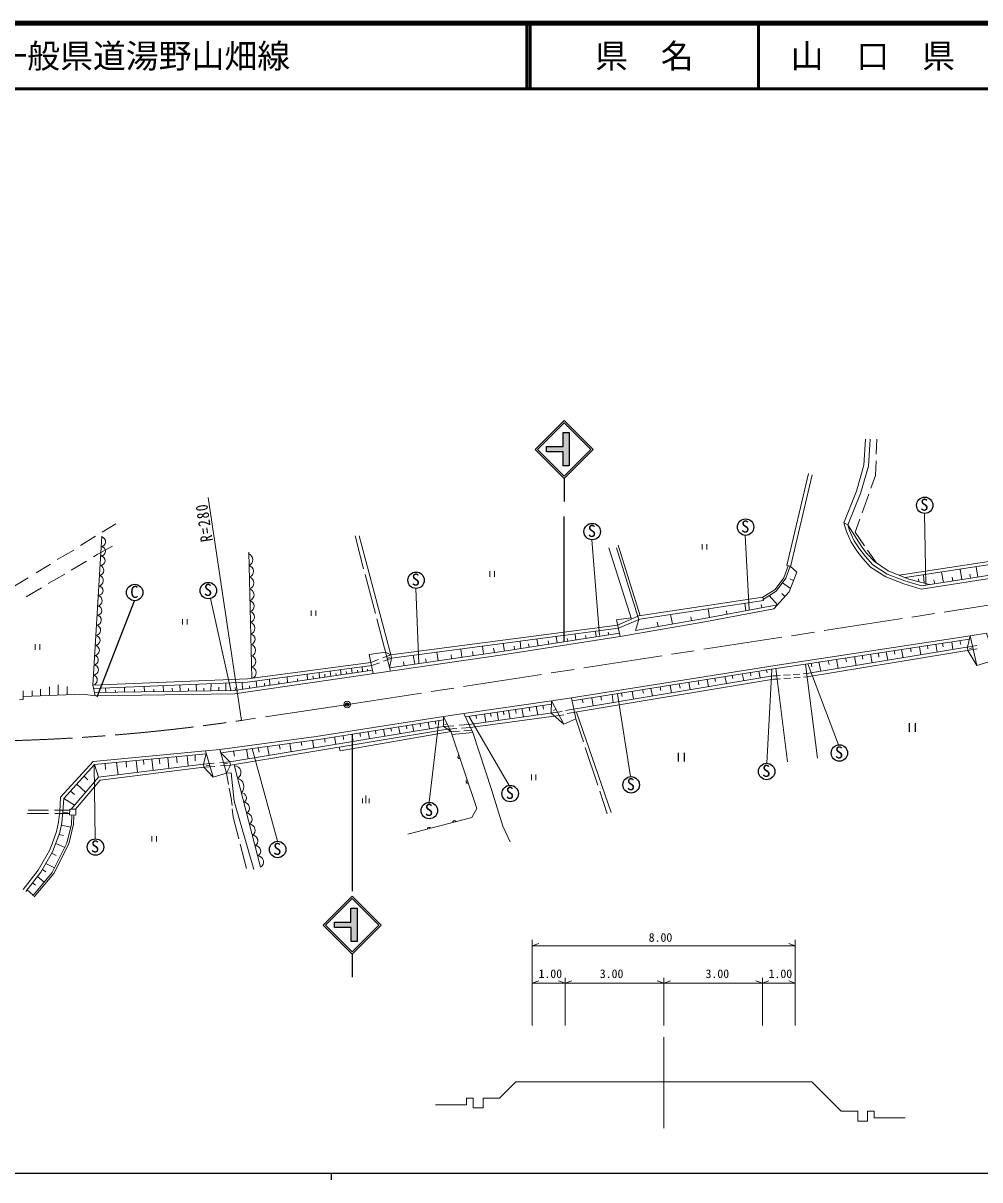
# Model space of a CAD drawing. Units: millimetres, scale not verified, with parts at other scales. Extents: x 40000 to 680000, y 20000 to 380000.
# Drawn here: x 221121 to 366662, y 204000 to 380000 of the extents above; entities that cross this region are included whole.
import ezdxf
from ezdxf.enums import TextEntityAlignment as Align

# ---------------------------------------------------------------- set-up
doc = ezdxf.new("R2010")
doc.units = ezdxf.units.MM
doc.header["$LTSCALE"] = 1000
doc.header["$PDMODE"] = 32
doc.header["$PDSIZE"] = 500
doc.linetypes.add('CHAIN', pattern=[18.5, 12, -1.5, 3.5, -1.5])
for name, color, linetype, lineweight in [('M-BGD', 7, 'Continuous', 13), ('M-BMK', 2, 'CHAIN', 13), ('M-BMK-SRVR', 3, 'Continuous', 25), ('M-STR-HTXT', 7, 'Continuous', 13), ('M-STR-STRC', 7, 'Continuous', 25), ('M-TTL', 2, 'Continuous', 140), ('M-TTL-BAND', 7, 'Continuous', 25), ('M-TTL-LINE', 7, 'Continuous', 50)]:
    doc.layers.add(name, color=color, linetype=linetype, lineweight=lineweight)
doc.layers.add('M-TTL-TXT', color=7, linetype='Continuous')
doc.styles.add('ＭＳ ゴシック', font='')
doc.styles.get('ＭＳ ゴシック').set_extended_font_data('MS Gothic')

msp = doc.modelspace()

# ---------------------------------------------------------------- hatches: boundary and pattern name
at = {"layer": 'M-STR-STRC'}
for points in [[(303256, 317703), (303256, 315599), (300758, 315599), (300758, 314775), (303292, 314775), (303292, 312653), (304205, 312653), (304205, 317703)], [(303256, 317703), (303256, 315599), (300758, 315599), (300758, 314775), (303292, 314775), (303292, 312653), (304205, 312653), (304205, 317703)], [(303256, 317703), (303256, 315599), (300758, 315599), (300758, 314775), (303292, 314775), (303292, 312653), (304205, 312653), (304205, 317703)], [(303256, 317703), (303256, 315599), (300758, 315599), (300758, 314775), (303292, 314775), (303292, 312653), (304205, 312653), (304205, 317703)], [(303256, 317703), (303256, 315599), (300758, 315599), (300758, 314775), (303292, 314775), (303292, 312653), (304205, 312653), (304205, 317703)], [(304205, 312653), (303292, 312653), (303292, 314775), (300758, 314775), (300758, 315599), (303256, 315599), (303256, 317703), (304205, 317703)], [(270991, 245329), (270991, 243225), (268493, 243225), (268493, 242401), (271027, 242401), (271027, 240279), (271940, 240279), (271940, 245329)], [(270991, 245329), (270991, 243225), (268493, 243225), (268493, 242401), (271027, 242401), (271027, 240279), (271940, 240279), (271940, 245329)], [(270991, 245329), (270991, 243225), (268493, 243225), (268493, 242401), (271027, 242401), (271027, 240279), (271940, 240279), (271940, 245329)], [(270991, 245329), (270991, 243225), (268493, 243225), (268493, 242401), (271027, 242401), (271027, 240279), (271940, 240279), (271940, 245329)], [(270991, 245329), (270991, 243225), (268493, 243225), (268493, 242401), (271027, 242401), (271027, 240279), (271940, 240279), (271940, 245329)], [(271940, 240279), (271027, 240279), (271027, 242401), (268493, 242401), (268493, 243225), (270991, 243225), (270991, 245329), (271940, 245329)]]:
    msp.add_hatch(color=256, dxfattribs=at).paths.add_polyline_path(points)

# ---------------------------------------------------------------- linework, layer by layer
at = {"layer": 'M-BGD'}
for p, q in [((349723, 312569), (349977, 316681)), ((350895, 314408), (350965, 316700)), ((348514, 308426), (349723, 312569)), ((337315, 297490), (340573, 311473)), ((337879, 297290), (341138, 311273)), ((346567, 303674), (348514, 308426)), ((348748, 305477), (349781, 308348)), ((358440, 294609), (358231, 305390)), ((233137, 302554), (235240, 303802)), ((345957, 303985), (346567, 303674)), ((232140, 301936), (229854, 300496)), ((233109, 301951), (231715, 279249)), ((272921, 296969), (271613, 301967)), ((277052, 283872), (272235, 302014)), ((308802, 286852), (307649, 301392)), ((331586, 290796), (330984, 302067)), ((228838, 299819), (226298, 298380)), ((232394, 299142), (234694, 300423)), ((255924, 280322), (255432, 299506)), ((313664, 289323), (310241, 300189)), ((314630, 289741), (311382, 300143)), ((314984, 289838), (311642, 300572)), ((324413, 300728), (324413, 299887)), ((325104, 300728), (325104, 299887)), ((350901, 297930), (349573, 299831)), ((225282, 297702), (223081, 296348)), ((230785, 298126), (228415, 296771)), ((232394, 299142), (231801, 298803)), ((337808, 297352), (337315, 297490)), ((227483, 296178), (224943, 294739)), ((274704, 290159), (273141, 296129)), ((292126, 296604), (292126, 295763)), ((292818, 296604), (292818, 295763)), ((337145, 295526), (337808, 297352)), ((358197, 294789), (358105, 296060)), ((361107, 294899), (360851, 296481)), ((362573, 295129), (362455, 295716)), ((363921, 295340), (363653, 296909)), ((365221, 295543), (365137, 296149)), ((366355, 295721), (366095, 297283)), ((221895, 295586), (219609, 294231)), ((223927, 294062), (221557, 292707)), ((281298, 282587), (280854, 293989)), ((335692, 293580), (337145, 295526)), ((337842, 293963), (336630, 294836)), ((338308, 295176), (337747, 295467)), ((357355, 295013), (357333, 295464)), ((359817, 294697), (359679, 295314)), ((252692, 278490), (249634, 292464)), ((333734, 292154), (333659, 292648)), ((333707, 292328), (335692, 293580)), ((335870, 291502), (334605, 292894)), ((337004, 292745), (336520, 293220)), ((264954, 290654), (264954, 289813)), ((265646, 290654), (265646, 289813)), ((325553, 289558), (325347, 290892)), ((328167, 290050), (328111, 290580)), ((331073, 290598), (330883, 291725)), ((333482, 291052), (333395, 291566)), ((245365, 289329), (245365, 288488)), ((246057, 289329), (246057, 288488)), ((276993, 281419), (274912, 289366)), ((317727, 288182), (317593, 288861)), ((319896, 288560), (319619, 290030)), ((322801, 289067), (322704, 289683)), ((305194, 286131), (305076, 287054)), ((308275, 286606), (308186, 287463)), ((310199, 286903), (310106, 287331)), ((222950, 285499), (222950, 284658)), ((223642, 285499), (223642, 284658)), ((291152, 283987), (291002, 285203)), ((294373, 284459), (294154, 285617)), ((295874, 284691), (295829, 285200)), ((296812, 284836), (296713, 285954)), ((298091, 285034), (298012, 285564)), ((299479, 285248), (299290, 286293)), ((301084, 285496), (301003, 286004)), ((302366, 285694), (302205, 286676)), ((303960, 285940), (303872, 286359)), ((306752, 286371), (306667, 286845)), ((335516, 282277), (365186, 286801)), ((340137, 282481), (365065, 286283)), ((340320, 281037), (366213, 285290)), ((357458, 285123), (357703, 283892)), ((358680, 285309), (358771, 284814)), ((359978, 285507), (360150, 284294)), ((360986, 285661), (361098, 285099)), ((362380, 285873), (362545, 284687)), ((363621, 286062), (363743, 285454)), ((365186, 286801), (366192, 282252)), ((276492, 283331), (276842, 283470)), ((280714, 282466), (280446, 283814)), ((284238, 282979), (284057, 284289)), ((286310, 283281), (286212, 283910)), ((287871, 283509), (287721, 284771)), ((289598, 283760), (289492, 284415)), ((292802, 284227), (292689, 284919)), ((340382, 280547), (366276, 284800)), ((346243, 283413), (346354, 282813)), ((347593, 283618), (347841, 282272)), ((348777, 283799), (348877, 283234)), ((350029, 283990), (350276, 282672)), ((351233, 284173), (351317, 283551)), ((352413, 284353), (352659, 283064)), ((353621, 284538), (353719, 283994)), ((354750, 284710), (354985, 283446)), ((356108, 284917), (356214, 284358)), ((365595, 284953), (365091, 284854)), ((269495, 280832), (269419, 281611)), ((271176, 281077), (271090, 281833)), ((272765, 281308), (272698, 282047)), ((273501, 281415), (273491, 281723)), ((279070, 282227), (278991, 282830)), ((282484, 282724), (282314, 283293)), ((335516, 282277), (304553, 277339)), ((335612, 281799), (304649, 276862)), ((334993, 281643), (334249, 267404)), ((335612, 281799), (340137, 282481)), ((335612, 281799), (337415, 267594)), ((340137, 282481), (341956, 268149)), ((340476, 282501), (345169, 270175)), ((341017, 282616), (341123, 282047)), ((342172, 282792), (342445, 281386)), ((343592, 283008), (343715, 282408)), ((344857, 283201), (345094, 281821)), ((256651, 278961), (256564, 279902)), ((258670, 279255), (258615, 280175)), ((261334, 279643), (261304, 280532)), ((262856, 279865), (262855, 280258)), ((264389, 280088), (264346, 280937)), ((265292, 280220), (265210, 280669)), ((266187, 280350), (266153, 281177)), ((267040, 280474), (266998, 280937)), ((267948, 280607), (267820, 281398)), ((268777, 280727), (268712, 281037)), ((270338, 280955), (270270, 281336)), ((272011, 281198), (271964, 281554)), ((303628, 275430), (335153, 280700)), ((303880, 274944), (335293, 280195)), ((323794, 279915), (323928, 279309)), ((325177, 280135), (325395, 279068)), ((326348, 280322), (326451, 279804)), ((327889, 280568), (328101, 279521)), ((328979, 280742), (329100, 280296)), ((330497, 280984), (330735, 279961)), ((331755, 281184), (331827, 280696)), ((333037, 281389), (333260, 280380)), ((334204, 281575), (334290, 281134)), ((335751, 280698), (335153, 280700)), ((335816, 280193), (335293, 280195)), ((335751, 280701), (336291, 280741)), ((335816, 280193), (336354, 280235)), ((336789, 280777), (337786, 280851)), ((336853, 280274), (337850, 280351)), ((338285, 280887), (339282, 280961)), ((338348, 280390), (339345, 280467)), ((339781, 280997), (340320, 281037)), ((339844, 280505), (340382, 280547)), ((222488, 278398), (222488, 277636)), ((223758, 278652), (223758, 277721)), ((225113, 278991), (225113, 277721)), ((226467, 279330), (226467, 277806)), ((227822, 279076), (227822, 277890)), ((231715, 279249), (232069, 277632)), ((232745, 278142), (232753, 278388)), ((233681, 278157), (233662, 278859)), ((235156, 278180), (235137, 278496)), ((236546, 278201), (236550, 278976)), ((238060, 278225), (238066, 278595)), ((239573, 278249), (239517, 279095)), ((241001, 278271), (241001, 278645)), ((242453, 278293), (242426, 279213)), ((243830, 278315), (243792, 278795)), ((245020, 278333), (244969, 279315)), ((246254, 278353), (246253, 278776)), ((247500, 278372), (247462, 279416)), ((248596, 278389), (248621, 278807)), ((249699, 278406), (249705, 279506)), ((250916, 278425), (250885, 278956)), ((251981, 278442), (251963, 279597)), ((253424, 278491), (253358, 278937)), ((254514, 278650), (254455, 279698)), ((255564, 278803), (255546, 279193)), ((257856, 279136), (257863, 279598)), ((260026, 279453), (260013, 279835)), ((313792, 278320), (313971, 277159)), ((315345, 278568), (315469, 278047)), ((316632, 278773), (316867, 277643)), ((318026, 278995), (318114, 278440)), ((319573, 279242), (319761, 278127)), ((320919, 279456), (321096, 278813)), ((322384, 279690), (322593, 278600)), ((220560, 277032), (221143, 277067)), ((221113, 277566), (221143, 277067)), ((232069, 277632), (230193, 277890)), ((288186, 274942), (301511, 276895)), ((288407, 274470), (301494, 276389)), ((301511, 276895), (303384, 273326)), ((306185, 277107), (306295, 276570)), ((307631, 277337), (307829, 276132)), ((309001, 277556), (309113, 276977)), ((310703, 277827), (310902, 276646)), ((311529, 277955), (313526, 265353)), ((312171, 278061), (312240, 277552)), ((288965, 273280), (303139, 275244)), ((289187, 272806), (303361, 274770)), ((290002, 274704), (290077, 274199)), ((291300, 274894), (291500, 273631)), ((292201, 275026), (292298, 274504)), ((293242, 275179), (293421, 273897)), ((294177, 275316), (294252, 274766)), ((294980, 275434), (295208, 274145)), ((296029, 275587), (296112, 274981)), ((297007, 275731), (297257, 274429)), ((298120, 275894), (298196, 275327)), ((299185, 276050), (299394, 274725)), ((300197, 276199), (300271, 275617)), ((302175, 275631), (301811, 275411)), ((305291, 275180), (310592, 259885)), ((252555, 267601), (285061, 272984)), ((278213, 272912), (278451, 271890)), ((279422, 273102), (279514, 272642)), ((280360, 273248), (280570, 272241)), ((281514, 273429), (281589, 272997)), ((282751, 273623), (282920, 272630)), ((284383, 273834), (282865, 261443)), ((283812, 273789), (283907, 273334)), ((285061, 272984), (286633, 273103)), ((285630, 273389), (285288, 273287)), ((287457, 273166), (288965, 273280)), ((287825, 272717), (289187, 272806)), ((288922, 274541), (295045, 264009)), ((305193, 274152), (306344, 270673)), ((252671, 267113), (285656, 272576)), ((266981, 271154), (267080, 270603)), ((268498, 271391), (268711, 270276)), ((269817, 271598), (269866, 271014)), ((271099, 271798), (271346, 270713)), ((272358, 271996), (272448, 271483)), ((273627, 272194), (273818, 271122)), ((274725, 272366), (274784, 271885)), ((275950, 272558), (276154, 271509)), ((277076, 272734), (277158, 272287)), ((285656, 272576), (287106, 272670)), ((286210, 272196), (287525, 272286)), ((288144, 272328), (289372, 272412)), ((248838, 269297), (250050, 265263)), ((255106, 269514), (255341, 268062)), ((255952, 269625), (259797, 255519)), ((256887, 269756), (257006, 269074)), ((258308, 269949), (258544, 268593)), ((260093, 270192), (260226, 269516)), ((261689, 270409), (261901, 269148)), ((263421, 270644), (263519, 270088)), ((265153, 270880), (265350, 269720)), ((306629, 269811), (308534, 264054)), ((236789, 267649), (236860, 266809)), ((238316, 267794), (238520, 266012)), ((239422, 267899), (239478, 267183)), ((240694, 268020), (240903, 266309)), ((241832, 268129), (241926, 267305)), ((243136, 268253), (243297, 266608)), ((244470, 268379), (244548, 267459)), ((246080, 268533), (246214, 266972)), ((247269, 268646), (247296, 267777)), ((251031, 267473), (252555, 267601)), ((253147, 269248), (253277, 268467)), ((231950, 267115), (232088, 255913)), ((231994, 267193), (232610, 265275)), ((233595, 267345), (233664, 266435)), ((235344, 267512), (235579, 265645)), ((248564, 267265), (250175, 267401)), ((248626, 266769), (250266, 266909)), ((249499, 267094), (248976, 267010)), ((251130, 266982), (252671, 267113)), ((251641, 267311), (252216, 267340)), ((252033, 265878), (252375, 264151)), ((257229, 251581), (253206, 267161)), ((229279, 264206), (230620, 262968)), ((230388, 265426), (230978, 264864)), ((298443, 265681), (298443, 264840)), ((299135, 265681), (299135, 264840)), ((228318, 263148), (228959, 262634)), ((273229, 262480), (273229, 261300)), ((308839, 263131), (309980, 259680)), ((227290, 262017), (228912, 260987)), ((272722, 262019), (272722, 261300)), ((273736, 262019), (273736, 261300)), ((221798, 259755), (224970, 259754)), ((221896, 260245), (224983, 260244)), ((225892, 260244), (228206, 260243)), ((225928, 259753), (228201, 259753)), ((227173, 259926), (227900, 259880)), ((226923, 257990), (228355, 257671)), ((226592, 256566), (227241, 256377)), ((240694, 256304), (240694, 255463)), ((241386, 256304), (241386, 255463)), ((225447, 253685), (226127, 253347)), ((226092, 255179), (227446, 254564)), ((254142, 255089), (255108, 251385)), ((224569, 252149), (225870, 251459)), ((223290, 250148), (224304, 249312)), ((224042, 251227), (224559, 250867)), ((222568, 249215), (222999, 248836)), ((221714, 248112), (222653, 247331)), ((298578, 227504), (298578, 240539)), ((298578, 239633), (299578, 239951)), ((298578, 239633), (338578, 239633)), ((338578, 239633), (337578, 239951)), ((338578, 227504), (338578, 240539)), ((298578, 227504), (298578, 234718)), ((298578, 233953), (299578, 234272)), ((303578, 233953), (302578, 234272)), ((303578, 227504), (303578, 234718)), ((303578, 233953), (304578, 234272)), ((318578, 233953), (317578, 234272)), ((318578, 227504), (318578, 234718)), ((318578, 233953), (319578, 234272)), ((333578, 233953), (332578, 234272)), ((333578, 227504), (333578, 234718)), ((333578, 233953), (334578, 234272)), ((338578, 233953), (337578, 234272)), ((338578, 227504), (338578, 234718)), ((298578, 233953), (303578, 233953)), ((303578, 233953), (318578, 233953)), ((318578, 233953), (333578, 233953)), ((333578, 233953), (338578, 233953)), ((318578, 225729), (318578, 211889)), ((296078, 218935), (293578, 216435)), ((296078, 218935), (298578, 218935)), ((338578, 218935), (298578, 218935)), ((338578, 218935), (341078, 218935)), ((341078, 218935), (345578, 214435)), ((288578, 215435), (283832, 215435)), ((289578, 216435), (288578, 216435)), ((288578, 216435), (288578, 215435)), ((289578, 214935), (289578, 216435)), ((291078, 214935), (289578, 214935)), ((293578, 216435), (291078, 216435)), ((291078, 216435), (291078, 214935)), ((345578, 214435), (348078, 214435)), ((348078, 214435), (348078, 212935)), ((349578, 212935), (349578, 214435)), ((349578, 214435), (350578, 214435)), ((350578, 214435), (350578, 213435)), ((350578, 213435), (355324, 213435)), ((348078, 212935), (349578, 212935))]:
    msp.add_line(p, q, dxfattribs=at)
at = {"layer": 'M-BGD', "lineweight": 25}
for p, q in [((232394, 277516), (238066, 292122)), ((355898, 273465), (355898, 272165)), ((356873, 272165), (356873, 273465)), ((320754, 268972), (320754, 267672)), ((321729, 267672), (321729, 268972))]:
    msp.add_line(p, q, dxfattribs=at)
at = {"layer": 'M-BGD'}
for points in [[(345957, 303985), (347884, 308783), (349034, 312722), (349279, 316690)], [(350099, 309230), (350796, 311169), (350864, 313398)], [(349137, 300454), (347687, 302528), (348411, 304540)], [(345957, 303985), (346349, 302630), (347106, 301003), (347933, 299728), (348858, 298522), (350050, 297218), (352349, 295732), (355097, 294680), (357747, 293867), (383820, 297948), (397064, 299683), (403192, 300363), (407959, 300868), (412137, 301246), (416231, 301625), (421993, 302017), (426185, 302312), (430615, 302648), (435522, 302858), (440373, 303083), (455714, 303714), (463271, 303686), (467796, 303741)], [(346567, 303674), (346818, 302806), (347544, 301246), (348342, 300016), (349242, 298843), (350376, 297603), (352577, 296180), (355260, 295153), (357783, 294379), (383749, 298443), (394536, 299856)], [(346567, 303674), (348608, 300495), (349429, 299360), (350641, 298110), (352726, 296670), (355875, 295409), (359010, 294571)], [(354400, 296000), (389014, 301294), (394215, 302052), (395484, 302213)], [(355314, 295634), (389088, 300800), (394283, 301557), (395515, 301713)], [(333659, 292648), (335514, 293817), (336860, 295621), (337518, 297434)], [(335310, 290887), (337644, 293447), (338807, 296475), (337808, 297352)], [(275847, 283417), (277052, 283872), (311556, 288411), (314785, 289808), (333659, 292648)], [(232069, 277632), (253259, 277961), (294027, 283900), (311946, 286667), (324816, 288910), (335310, 290887)], [(275922, 282911), (277174, 283384), (311690, 287924), (314924, 289324), (333734, 292154)], [(314295, 287584), (324727, 289402), (335870, 291502)], [(311946, 286667), (311366, 289224), (313604, 289512)], [(314295, 287584), (314793, 289267), (314630, 289741)], [(276865, 281905), (293953, 284395), (311865, 287161)], [(365186, 286801), (367693, 287183), (369025, 283103), (366192, 282252)], [(365186, 286801), (364778, 285054), (364855, 284567), (366192, 282252)], [(274382, 281039), (273781, 283941), (276245, 284273)], [(276865, 281905), (277174, 283384), (277052, 283872), (276245, 284273)], [(231708, 279281), (255232, 280230), (274021, 282727), (275170, 283161)], [(231817, 278785), (255275, 279731), (274144, 282239), (275338, 282690)], [(231960, 278130), (253219, 278461), (274281, 281529)], [(221133, 278398), (221133, 277552), (230193, 277890)], [(301511, 276895), (301448, 275010), (303384, 273326)], [(301511, 276895), (304553, 277339), (305193, 274152), (303384, 273326)], [(285092, 274495), (288186, 274942), (289522, 272091), (286370, 271748)], [(251052, 269468), (265676, 271455), (285092, 274495)], [(251185, 268981), (265748, 270961), (285082, 273988)], [(285092, 274495), (286245, 272123), (290114, 260496), (289357, 259113), (279662, 256580)], [(285092, 274495), (285061, 272984), (286210, 272196)], [(269195, 269850), (269327, 269287), (286210, 272196)], [(289522, 272091), (292361, 263393), (294085, 257799), (295221, 255443)], [(221122, 248164), (223393, 251099), (225125, 254129), (225545, 255139), (226218, 257003), (226499, 258419), (226686, 260064), (226800, 262221), (231754, 267673), (248838, 269297)], [(248838, 269297), (251052, 269468), (252033, 265878), (250050, 265263)], [(221517, 247858), (223810, 250820), (225574, 253908), (226011, 254958), (226701, 256869), (226993, 258342), (227184, 260023), (227290, 262017), (231994, 267193), (248984, 268809)], [(248984, 268809), (248564, 267265), (248626, 266769), (250050, 265263)], [(252033, 265878), (252671, 267113), (252555, 267601), (251185, 268981)], [(228412, 260407), (232610, 265275), (248564, 267265)], [(229066, 260401), (232862, 264802), (248626, 266769)], [(252033, 265878), (252759, 265941), (253232, 261642), (256190, 251208)], [(252487, 263584), (252784, 262082), (252894, 260975)], [(222576, 247239), (225523, 250774), (227785, 255230), (228465, 258139), (228535, 259518)], [(222807, 247047), (225775, 250608), (228068, 255126), (228763, 258097), (228835, 259515)], [(252944, 260474), (253073, 259185), (253933, 255890)]]:
    msp.add_lwpolyline(points, dxfattribs=at)
msp.add_lwpolyline([(228207, 260410), (228198, 259522), (229124, 259512), (229133, 260400)], close=True, dxfattribs=at)
at = {"layer": 'M-BGD', "lineweight": 25}
for centre in [(358273, 306640), (331026, 303316), (307691, 302641), (280896, 295238), (238091, 293372), (249291, 293666), (345293, 268947), (334229, 266136), (295212, 262779), (313610, 264103), (282906, 260190), (232126, 254638), (259834, 254264)]:
    msp.add_circle(centre, 1250, dxfattribs=at)
at = {"layer": 'M-BGD'}
for centre, radius, start, end in [((232911, 301089), 754, 277.55015, 75.41958), ((232932, 299635), 711, 269.29826, 83.67148), ((255109, 298345), 951, 293.24377, 69.69564), ((232651, 296743), 750, 277.05995, 75.90979), ((232867, 298197), 728, 267.40342, 85.56631), ((255237, 296582), 924, 288.46762, 74.4718), ((232448, 295185), 865, 282.95871, 70.01102), ((255308, 294810), 922, 286.83761, 76.10181), ((232585, 293649), 696, 267.63112, 85.33861), ((255295, 293022), 947, 290.13777, 72.80165), ((232281, 292147), 853, 281.80747, 71.16227), ((232401, 290619), 694, 267.53513, 85.43461), ((255405, 291298), 862, 287.47366, 75.46576), ((255446, 289642), 861, 287.54835, 75.39107), ((232243, 289165), 771, 272.48367, 80.48607), ((255418, 287916), 949, 290.61573, 72.32368), ((232114, 287624), 789, 274.90049, 78.06925), ((255607, 286244), 797, 283.44883, 79.49059), ((231928, 284568), 790, 274.7226, 78.24714), ((232071, 286094), 753, 271.33425, 81.63548), ((255568, 284587), 910, 287.17472, 75.76469), ((231837, 283075), 722, 275.46055, 77.50918), ((255637, 282864), 878, 286.11703, 76.82239), ((231814, 281594), 768, 269.8227, 83.14704), ((255693, 281166), 875, 285.31587, 77.62354), ((231579, 280049), 811, 279.6097, 73.36004), ((287530, 268370), 277, 115.50694, 281.30423), ((253247, 266004), 1015, 298.69558, 90.26684), ((253388, 263841), 1319, 314.18526, 74.77716), ((288780, 264615), 277, 115.50694, 281.30423), ((254320, 262125), 769, 298.05493, 90.90749), ((254685, 260575), 871, 298.73882, 90.22359), ((255024, 258887), 928, 303.88916, 85.07326), ((255499, 257204), 913, 301.65071, 87.31171), ((282885, 257387), 277, 21.74359, 187.54088), ((286739, 258394), 277, 21.74359, 187.54088), ((256003, 255590), 837, 297.24492, 91.71749), ((256435, 254023), 825, 295.54801, 93.41441), ((256784, 252372), 907, 299.40549, 89.55693)]:
    msp.add_arc(centre, radius, start, end, dxfattribs=at)
at = {"layer": 'M-BMK'}
for q in [(379484, 293226), (254354, 273914)]:
    msp.add_line((269840, 276230), q, dxfattribs=at)
msp.add_arc((211402, 561070), 290351, 256.42872, 278.50707, dxfattribs=at)
at = {"layer": 'M-BMK-SRVR', "lineweight": 13}
msp.add_circle((270405, 276317), 500, dxfattribs=at)
at = {"layer": 'M-BMK-SRVR'}
msp.add_point((270405, 276317), dxfattribs=at)
at = {"layer": 'M-STR-HTXT'}
msp.add_line((254354, 273914), (249285, 307805), dxfattribs=at)
at = {"layer": 'M-STR-STRC'}
for p, q in [((299020, 315125), (303432, 319538)), ((299359, 315125), (303432, 319198)), ((303432, 319538), (307845, 315125)), ((303432, 319198), (307505, 315125)), ((303256, 315599), (303256, 317703)), ((303256, 317703), (304205, 317703)), ((304205, 317703), (304205, 312653)), ((303432, 310713), (299020, 315125)), ((303432, 311052), (299359, 315125)), ((300758, 314775), (300758, 315599)), ((300758, 315599), (303256, 315599)), ((307845, 315125), (303432, 310713)), ((307505, 315125), (303432, 311052)), ((303292, 314775), (300758, 314775)), ((303292, 312653), (303292, 314775)), ((304205, 312653), (303292, 312653)), ((303432, 310713), (303432, 307217)), ((303432, 285858), (303432, 304929)), ((271167, 271788), (271167, 247948)), ((266755, 242751), (271167, 247163)), ((267094, 242751), (271167, 246824)), ((271167, 247163), (275579, 242751)), ((271167, 246824), (275240, 242751)), ((270991, 243225), (270991, 245329)), ((270991, 245329), (271940, 245329)), ((271940, 245329), (271940, 240279)), ((268493, 242401), (268493, 243225)), ((268493, 243225), (270991, 243225)), ((271167, 238339), (266755, 242751)), ((271167, 238678), (267094, 242751)), ((271027, 242401), (268493, 242401)), ((271027, 240279), (271027, 242401)), ((275579, 242751), (271167, 238339)), ((275240, 242751), (271167, 238678)), ((271940, 240279), (271027, 240279)), ((271167, 238339), (271167, 234843))]:
    msp.add_line(p, q, dxfattribs=at)
at = {"layer": 'M-TTL'}
msp.add_line((680000, 380000), (40000, 380000), dxfattribs=at)
at = {"layer": 'M-TTL-BAND'}
for p, q in [((40000, 205000), (579000, 205000)), ((268000, 205000), (268000, 204000))]:
    msp.add_line(p, q, dxfattribs=at)
at = {"layer": 'M-TTL-LINE'}
for p, q in [((297750, 380000), (297750, 370000)), ((298250, 380000), (298250, 370000)), ((333000, 380000), (333000, 370000)), ((40000, 370000), (680000, 370000))]:
    msp.add_line(p, q, dxfattribs=at)

# ---------------------------------------------------------------- texts
at = {"layer": 'M-BGD', "style": 'ＭＳ ゴシック'}
for s, height, p in [('S', 1833, (357594, 305266)), ('S', 1833, (307012, 301267)), ('S', 1833, (330348, 301943)), ('S', 1833, (280218, 293864)), ('C', 1833, (237412, 291998)), ('S', 1833, (248612, 292293)), ('S', 1833, (344614, 267573)), ('S', 1833, (333550, 264763)), ('S', 1833, (312931, 262729)), ('S', 1833, (294534, 261405)), ('S', 1833, (282227, 258817)), ('S', 1833, (231447, 253265)), ('S', 1833, (259156, 252890)), ('8.00', 1320, (316280, 239829)), ('1.00', 1320, (299522, 234310)), ('3.00', 1320, (308844, 234310)), ('3.00', 1320, (324932, 234310)), ('1.00', 1320, (334522, 234310))]:
    msp.add_text(s, height=height, dxfattribs=at).set_placement(p, align=Align.BOTTOM_LEFT)
at = {"layer": 'M-STR-HTXT', "insert": (250003, 301238), "char_height": 1833, "attachment_point": 7, "rotation": 98.507, "style": 'ＭＳ ゴシック'}
msp.add_mtext('\\T1.18;\\W0.8;R=280', dxfattribs=at)
at = {"layer": 'M-TTL-TXT', "style": 'ＭＳ ゴシック'}
msp.add_text('一般県道湯野山畑線', height=3666, dxfattribs=at).set_placement((216734, 375000), align=Align.MIDDLE_LEFT)
for s, p in [('県\u3000名', (315625, 375000)), ('山\u3000口\u3000県', (350375, 375000))]:
    msp.add_text(s, height=3666, dxfattribs=at).set_placement(p, align=Align.MIDDLE_CENTER)

doc.saveas('drawing.dxf')
